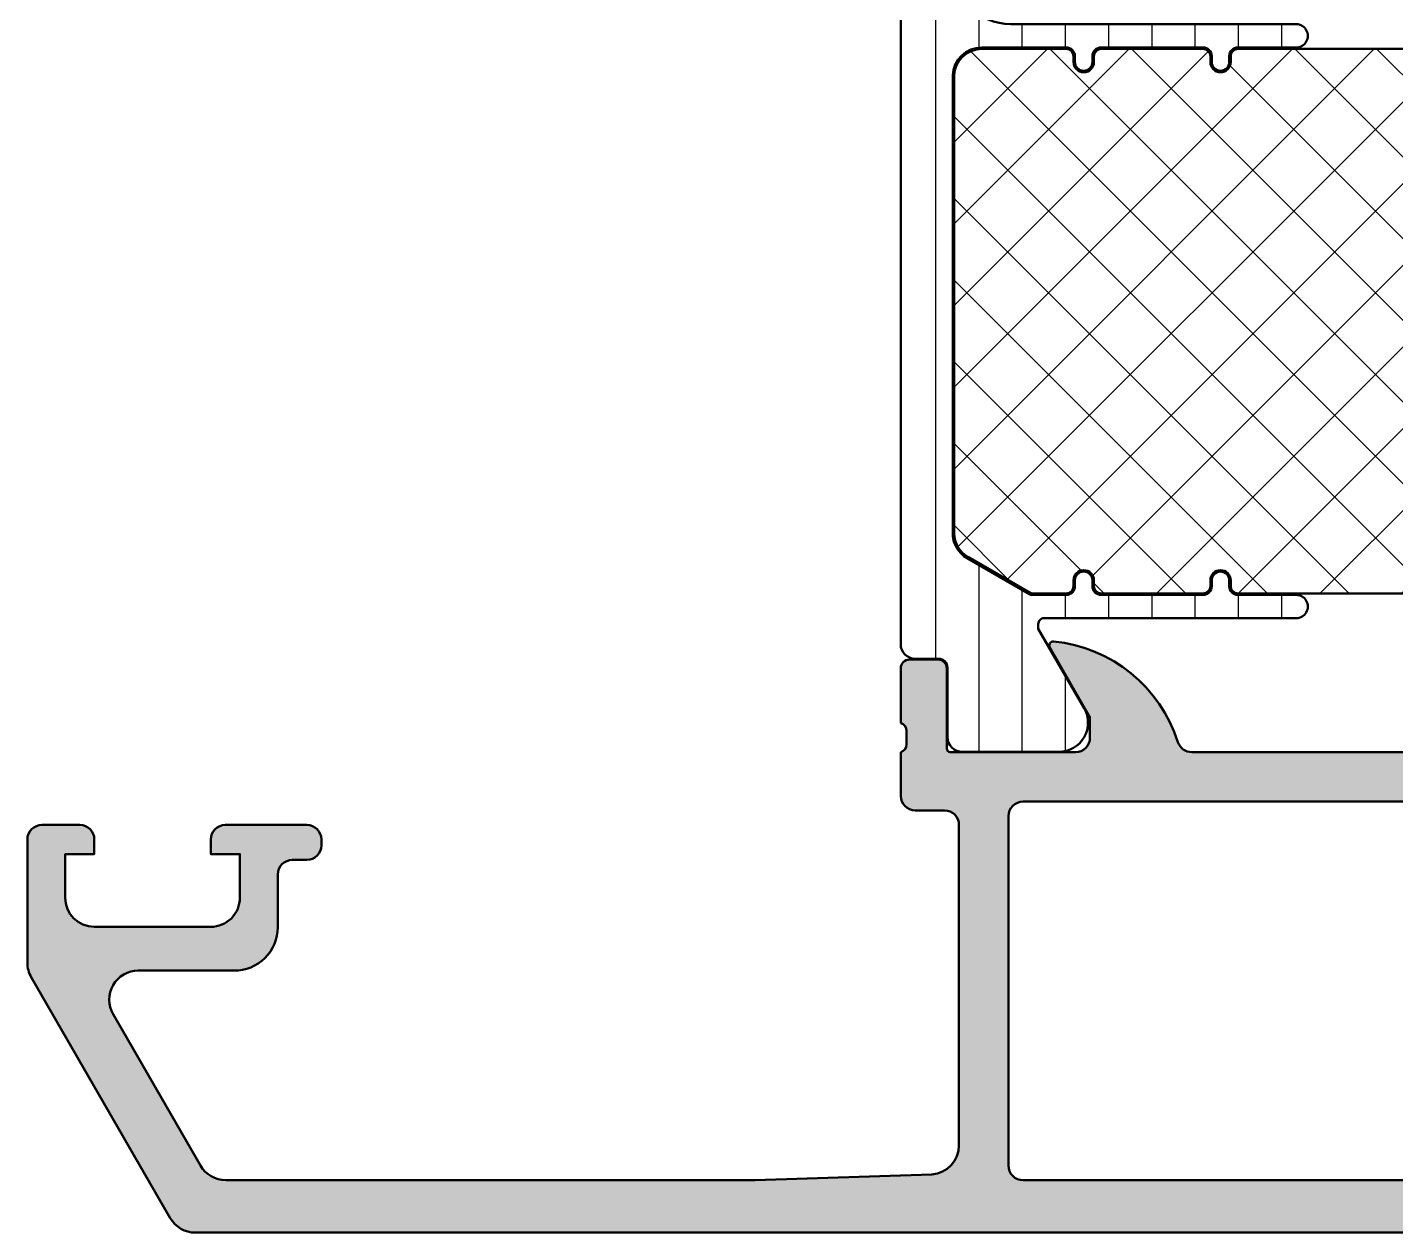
# Model space of a CAD drawing. Extents: x 0 to 94, y 0 to 74.
# Drawn here: x 0 to 47, y 0 to 41.39 of the extents above; entities that cross this region are included whole.
import ezdxf

# ---------------------------------------------------------------- set-up
doc = ezdxf.new("R2010")
doc.units = 0
for name, color, linetype, lineweight in [('0S-Alu contour', 7, 'Continuous', 50), ('0S-Alu hatch', 252, 'Continuous', 25), ('0S-Plastic contour', 254, 'Continuous', 50), ('0S-Plastic hatch', 253, 'Continuous', 25), ('0S-PT contour', 91, 'Continuous', 50), ('0S-PT hatch', 103, 'Continuous', 25)]:
    doc.layers.add(name, color=color, linetype=linetype, lineweight=lineweight)

# ---------------------------------------------------------------- blocks, each defined once
blk = doc.blocks.new('398350__8EC60E5E_8FFA_4651_8051_01BB90CB2C2F_')
at = {"layer": '0S-Alu hatch'}
h = blk.add_hatch(color=256, dxfattribs=at)
edge = h.paths.add_edge_path()
edge.add_arc((30.50153555934961, 15.00011316553332), 0.5000158147080138, 180.0018121461791, 269.9981878539085)
edge.add_line((30.50151974489151, 14.5000973510754), (31.50151974489182, 14.50011260986434))
edge.add_ellipse((31.50150392951651, 14.00009679473912), major_axis=(-0.5000158153753383, 0), ratio=1, start_angle=180.0000637535141, end_angle=269.9981877488088, ccw=False)
edge.add_line((32.00151974489154, 14.00009735111109), (32.00151974486326, 2.997549133302868))
edge.add_ellipse((31.00150919520864, 2.997565052724848), major_axis=(-1.00001054978133, 0), ratio=1, start_angle=94.0868398723029, end_angle=179.9990878939899, ccw=False)
edge.add_line((31.07277828978482, 2.000097351076192), (25.00151974489555, 1.800093757955664))
edge.add_line((25.00151974489555, 1.800093757955664), (6.812759073612397, 1.800003315008893))
edge.add_ellipse((6.812759453447633, 2.800003315009206), major_axis=(-1.000000000000384, 0), ratio=1, start_angle=30.00000000000051, end_angle=89.9999782370441, ccw=False)
edge.add_line((5.946734049662865, 2.300003315009007), (2.944494040800406, 7.500035546874528))
edge.add_ellipse((3.810519444584759, 8.000035546874502), major_axis=(-0.9999999999999126, 0), ratio=1, start_angle=-89.99999999999898, end_angle=30.000000000001194, ccw=False)
edge.add_line((3.810519444584741, 9.000035546874415), (7.099997656249172, 9.000035546874528))
edge.add_arc((7.113485404161463, 10.48658897996166), 1.486614620124158, 269.4801600747318, 359.8977336858262)
edge.add_line((8.60009765625, 10.48393554687522), (8.59999765624957, 12.3000976562497))
edge.add_ellipse((9.099948828124681, 12.30009765624943), major_axis=(-0.4999511718751126, 0), ratio=1, start_angle=269.9999999999758, end_angle=360, ccw=False)
edge.add_line((9.099948828124894, 12.80004882812454), (9.600037093931858, 12.80004882812466))
edge.add_arc((9.600037093931405, 13.30004882812443), 0.4999999999997727, 270.0000000000521, 360)
edge.add_line((10.10003709393118, 13.30004882812443), (10.10003709393137, 13.50004882812482))
edge.add_arc((9.600037093931604, 13.5000488281247), 0.4999999999997727, 0, 90)
edge.add_line((9.600037093931604, 14.00004882812448), (6.800048828125056, 14.0000488281247))
edge.add_arc((6.800048828124857, 13.5000488281245), 0.500000000000199, 89.9999999999772, 180)
edge.add_line((6.300048828124658, 13.5000488281245), (6.300048828124658, 13.0000488281247))
edge.add_line((6.300048828124658, 13.0000488281247), (7.300048828124545, 13.00004882812459))
edge.add_line((7.300048828124545, 13.00004882812459), (7.300048828124886, 11.50004882812459))
edge.add_ellipse((6.300048828124658, 11.50004882812481), major_axis=(-1.000000000000227, 0), ratio=1, start_angle=89.99999999999511, end_angle=180, ccw=False)
edge.add_line((6.300048828124573, 10.50004882812459), (2.300048828124573, 10.50004882812459))
edge.add_ellipse((2.3000488281248, 11.50004882812442), major_axis=(-0.9999999999998276, 0), ratio=1, start_angle=0, end_angle=89.9999999999871, ccw=False)
edge.add_line((1.300048828124971, 11.50004882812442), (1.300048828124772, 13.00004882812436))
edge.add_line((1.300048828124772, 13.00004882812436), (2.300048828124658, 13.0000488281247))
edge.add_line((2.300048828124658, 13.0000488281247), (2.300048828125028, 13.5000488281247))
edge.add_arc((1.800048828125, 13.50004882812456), 0.5000000000000285, 0, 89.99999999998371)
edge.add_line((1.800048828125142, 14.00004882812459), (0.5000488281245908, 14.00004882812448))
edge.add_arc((0.5000488281243777, 13.50000000000007), 0.5000488281244061, 89.99999999997559, 180)
edge.add_line((-2.84e-14, 13.50000000000007), (0, 9.267998020555751))
edge.add_arc((1.00000000000064, 9.267998020555615), 1.00000000000064, 180, 209.9999999999923)
edge.add_line((0.1339745962155799, 8.76799802055541), (4.907505479042526, 0.5000000000003411))
edge.add_arc((5.77353088282731, 1.000000000000256), 1.000000000000256, 209.9999999999859, 269.9999999999857)
edge.add_line((5.77353088282706, 0), (88.22947808937778, 1.137e-13))
edge.add_arc((88.22947808937774, 1.000000000000063), 0.9999999999999587, 270.0000000000025, 330.0000000000019)
edge.add_line((89.09550349316216, 0.5000000000001136), (93.86903437598922, 8.767998020555751))
edge.add_arc((93.00300897220514, 9.267998020555806), 0.9999999999997157, 329.9999999999869, 360)
edge.add_line((94.00300897220487, 9.267998020555806), (94.00300897220487, 13.5))
edge.add_arc((93.50296014408038, 13.5000000000001), 0.5000488281244913, 0, 90.00000000002115)
edge.add_line((93.50296014408019, 14.00004882812459), (92.20296014407981, 14.00004882812459))
edge.add_arc((92.20296014407992, 13.50004882812453), 0.500000000000057, 90.00000000001303, 180)
edge.add_line((91.70296014407985, 13.50004882812453), (91.70296014408021, 13.0000488281247))
edge.add_line((91.70296014408021, 13.0000488281247), (92.7029601440801, 13.00004882812459))
edge.add_line((92.7029601440801, 13.00004882812459), (92.70296014407987, 11.50004882812448))
edge.add_ellipse((91.70296014408018, 11.50004882812428), major_axis=(-0.9999999999996873, 0), ratio=1, start_angle=90.00000000000898, end_angle=180, ccw=False)
edge.add_line((91.70296014408034, 10.50004882812459), (87.7029601440803, 10.50004882812459))
edge.add_ellipse((87.70296014408014, 11.50004882812475), major_axis=(-1.000000000000159, 0), ratio=1, start_angle=0, end_angle=90.00000000000898, ccw=False)
edge.add_line((86.70296014407998, 11.50004882812476), (86.70296014408032, 13.00004882812459))
edge.add_line((86.70296014408032, 13.00004882812459), (87.70296014408021, 13.0000488281247))
edge.add_line((87.70296014408021, 13.0000488281247), (87.70296014408021, 13.50004882812448))
edge.add_arc((87.20296014407995, 13.50004882812445), 0.5000000000002558, 0, 90.00000000002932)
edge.add_line((87.2029601440797, 14.0000488281247), (84.40297187827335, 14.00004882812448))
edge.add_arc((84.40297187827329, 13.50004882812465), 0.4999999999998295, 89.99999999999349, 180)
edge.add_line((83.90297187827346, 13.50004882812465), (83.90297187827369, 13.300048828125))
edge.add_arc((84.40297187827358, 13.30004882812454), 0.4999999999998864, 180, 269.9999999999479)
edge.add_line((84.40297187827312, 12.80004882812466), (84.90306014407999, 12.80004882812466))
edge.add_ellipse((84.90306014408014, 12.3000976562495), major_axis=(-0.4999511718751534, 0), ratio=1, start_angle=180, end_angle=270.00000000001796, ccw=False)
edge.add_line((85.4030113159553, 12.3000976562495), (85.40291131595485, 10.48393554687504))
edge.add_arc((86.8895235680433, 10.48658897996167), 1.486614620124058, 180.1022663141809, 270.5198399252733)
edge.add_line((86.90301131595572, 9.000035546874642), (90.1924895276201, 9.000035546874415))
edge.add_ellipse((90.19248952762015, 8.00003554687455), major_axis=(-0.9999999999998649, 0), ratio=1, start_angle=150.0000000000021, end_angle=270.00000000000244, ccw=False)
edge.add_line((91.05851493140447, 7.500035546874642), (88.05627492254187, 2.300003315008439))
edge.add_ellipse((87.19024951875457, 2.800003315010496), major_axis=(-1.000000000003498, 0), ratio=1, start_angle=90.00002176293759, end_angle=149.9999999999797, ccw=False)
edge.add_line((87.19024989858949, 1.800003315007074), (69.00169677526446, 1.800093758034222))
edge.add_line((69.00169677526446, 1.800093758034222), (62.93023068236357, 2.000097351076647))
edge.add_ellipse((63.00149977693953, 2.997565052725223), major_axis=(-1.000010549781236, 0), ratio=1, start_angle=0.0009121060101051626, end_angle=85.91316012770938, ccw=False)
edge.add_line((62.00148922728501, 2.997549133304266), (62.00148922731357, 14.00009735107551))
edge.add_ellipse((62.50147379065676, 14.0001127877322), major_axis=(-0.4999845635814881, 0), ratio=1, start_angle=-90.00176896516678, end_angle=0.0017689652212879992, ccw=False)
edge.add_line((62.50148922731343, 14.5000973510754), (63.50148922731364, 14.50011260986457))
edge.add_arc((63.50150466483139, 15.00009717210834), 0.4999845624820872, 269.9982309361538, 360.0000205083468)
edge.add_line((64.00148922731344, 15.0000973510719), (64.00148922731344, 16.50011260986451))
edge.add_ellipse((64.08032567385592, 16.76763320185726), major_axis=(-0.2788950563269146, 0), ratio=1, start_angle=-1.164589374008301, end_angle=73.5801235805967, ccw=False)
edge.add_line((63.80148822731339, 16.77330160985519), (63.80148822731337, 17.22689560985516))
edge.add_ellipse((64.08035632295655, 17.23255626933222), major_axis=(-0.2789255417371577, 0), ratio=1, start_angle=-73.5754054446441, end_angle=1.1628700728869035, ccw=False)
edge.add_line((64.00148922731337, 17.50009960985517), (64.00148922731337, 19.38011060986368))
edge.add_arc((63.70148922731337, 19.38011060986369), 0.3000000000000007, 0, 90)
edge.add_line((63.70148922731337, 19.68011060986369), (62.72151490827058, 19.68011060986369))
edge.add_arc((62.72151490827058, 19.38011060986369), 0.2999999999999971, 90, 180)
edge.add_line((62.42151490827058, 19.38011060986369), (62.42151490827058, 16.6201126098637))
edge.add_ellipse((62.30151490827057, 16.6201126098637), major_axis=(-0.1200000000000116, 0), ratio=1, start_angle=90.00000000001017, end_angle=180, ccw=False)
edge.add_line((62.30151490827059, 16.50011260986369), (58.00148922731335, 16.50011260986368))
edge.add_ellipse((58.00148922731334, 17.00011260986368), major_axis=(-0.4999999999999965, 0), ratio=1, start_angle=0, end_angle=90.00000000000239, ccw=False)
edge.add_line((57.50148922731334, 17.00011260986368), (57.50148922731338, 17.70011260986367))
edge.add_line((57.50148922731338, 17.70011260986367), (58.88298468493572, 20.09293293289127))
edge.add_arc((58.76336944266509, 20.16199282521542), 0.1381197846482735, 329.9999999999891, 455.6225775507785)
edge.add_arc((59.23971246848729, 15.32350374801646), 4.999999999999445, 95.62257755079484, 162.2515836439309)
edge.add_ellipse((54.00148922731343, 17.0001126098643), major_axis=(-0.5000000000006207, 0), ratio=1, start_angle=89.99999999998857, end_angle=162.2515836439184, ccw=False)
edge.add_line((54.00148922731332, 16.50011260986368), (40.00151974489146, 16.50011260986368))
edge.add_ellipse((40.0015197448915, 17.00011260986312), major_axis=(-0.4999999999994387, 0), ratio=1, start_angle=17.74841635606589, end_angle=89.99999999999591, ccw=False)
edge.add_arc((34.76329650371766, 15.3235037480152), 5.000000000000635, 17.74841635607162, 84.37742244920781)
edge.add_arc((35.23963952953974, 20.16199282521538), 0.1381197846482711, 84.37742244921839, 210.0000000000163)
edge.add_line((35.12002428726912, 20.09293293289121), (36.5015197448915, 17.70011260986364))
edge.add_line((36.5015197448915, 17.70011260986364), (36.50151974489147, 17.00011260986368))
edge.add_ellipse((36.00151974489145, 17.0001126098637), major_axis=(-0.5000000000000214, 0), ratio=1, start_angle=90.00000000000239, end_angle=180, ccw=False)
edge.add_line((36.00151974489147, 16.50011260986368), (31.70149406393429, 16.5001126098638))
edge.add_ellipse((31.70149406393428, 16.6201126098638), major_axis=(-0.1199999999999974, 0), ratio=1, start_angle=0, end_angle=90.00000000000341, ccw=False)
edge.add_line((31.58149406393429, 16.6201126098638), (31.58149406393429, 19.38011060986378))
edge.add_arc((31.28149406393427, 19.38011060986379), 0.3000000000000114, 0, 89.99999999999864)
edge.add_line((31.28149406393428, 19.6801106098638), (30.30151974489149, 19.6801106098638))
edge.add_arc((30.30151974489149, 19.3801106098638), 0.3000000000000007, 90.00000000000067, 180)
edge.add_line((30.0015197448915, 19.3801106098638), (30.0015197448915, 17.50009960985527))
edge.add_ellipse((29.92265264924833, 17.23255626933233), major_axis=(-0.2789255417371501, 0), ratio=1, start_angle=178.8371299271148, end_angle=253.5754054446459, ccw=False)
edge.add_line((30.2015207448915, 17.22689560985528), (30.20152074489149, 16.77330160985529))
edge.add_ellipse((29.92268329834845, 16.76763320185691), major_axis=(-0.2788950563274273, 0), ratio=1, start_angle=106.41987641949191, end_angle=181.1645893740988, ccw=False)
edge.add_line((30.0015197448915, 16.5001126098638), (30.00151974489168, 15.00009735107446))
edge = h.paths.add_edge_path()
edge.add_line((33.70150753787439, 2.300112848283106), (33.70150753787439, 14.30010955810667))
edge.add_ellipse((34.20153421790471, 14.30008287807635), major_axis=(-0.5000266807421027, 0), ratio=1, start_angle=270.0030571431366, end_angle=359.99694285675906, ccw=False)
edge.add_line((34.20150753787439, 14.80010955810667), (59.8015014343305, 14.80010955810667))
edge.add_ellipse((59.80149651951133, 14.30013516023428), major_axis=(-0.4999743978965496, 0), ratio=1, start_angle=179.9970660620503, end_angle=269.9994367743692, ccw=False)
edge.add_line((60.30147091675238, 14.30010955810665), (60.30147091675238, 2.300112848283106))
edge.add_ellipse((59.80149651951132, 2.300087246155513), major_axis=(-0.4999743978965637, 0), ratio=1, start_angle=90.00056322563239, end_angle=180.0029339379498, ccw=False)
edge.add_line((59.8015014343305, 1.800112848283106), (34.20150753787439, 1.800112848283106))
edge.add_ellipse((34.20153421790471, 2.300139528313422), major_axis=(-0.5000266807421027, 0), ratio=1, start_angle=0.0030571432409942645, end_angle=89.99694285686343, ccw=False)
at = {"layer": '0S-Alu contour', "color": 7}
for points in [[(35.12002428726912, 20.09293293289121), (36.5015197448915, 17.70011260986364), (36.50151974489147, 17.00011260986368)], [(30.0015197448915, 19.3801106098638), (30.0015197448915, 17.50009960985527)], [(31.28149406393428, 19.6801106098638), (30.30151974489149, 19.6801106098638)], [(31.58149406393429, 16.6201126098638), (31.58149406393429, 19.38011060986378)], [(30.2015207448915, 17.22689560985528), (30.20152074489149, 16.77330160985529)], [(30.0015197448915, 16.5001126098638), (30.00151974489168, 15.00009735107446)], [(36.00151974489147, 16.50011260986368), (31.70149406393429, 16.5001126098638)], [(54.00148922731332, 16.50011260986368), (40.00151974489146, 16.50011260986368)], [(34.20150753787439, 14.80010955810667), (59.8015014343305, 14.80010955810667)], [(30.50151974489151, 14.5000973510754), (31.50151974489182, 14.50011260986434)], [(33.70150753787439, 2.300112848283106), (33.70150753787439, 14.30010955810667)], [(1.800048828125142, 14.00004882812459), (0.5000488281245908, 14.00004882812448)], [(9.600037093931604, 14.00004882812448), (6.800048828125056, 14.0000488281247)], [(32.00151974489154, 14.00009735111109), (32.00151974486326, 2.997549133302868)], [(-2.84e-14, 13.50000000000007), (0, 9.267998020555751)], [(1.300048828124971, 11.50004882812442), (1.300048828124772, 13.00004882812436), (2.300048828124658, 13.0000488281247), (2.300048828125028, 13.5000488281247)], [(6.300048828124658, 13.5000488281245), (6.300048828124658, 13.0000488281247), (7.300048828124545, 13.00004882812459), (7.300048828124886, 11.50004882812459)], [(10.10003709393118, 13.30004882812443), (10.10003709393137, 13.50004882812482)], [(9.099948828124894, 12.80004882812454), (9.600037093931858, 12.80004882812466)], [(8.60009765625, 10.48393554687522), (8.59999765624957, 12.3000976562497)], [(6.300048828124573, 10.50004882812459), (2.300048828124573, 10.50004882812459)], [(3.810519444584741, 9.000035546874415), (7.099997656249172, 9.000035546874528)], [(0.1339745962155799, 8.76799802055541), (4.907505479042526, 0.5000000000003411)], [(5.946734049662865, 2.300003315009007), (2.944494040800406, 7.500035546874528)], [(31.07277828978482, 2.000097351076192), (25.00151974489555, 1.800093757955664), (6.812759073612397, 1.800003315008893)], [(59.8015014343305, 1.800112848283106), (34.20150753787439, 1.800112848283106)], [(5.77353088282706, 0), (88.22947808937778, 1.137e-13)]]:
    blk.add_lwpolyline(points, dxfattribs=at)
for centre, radius, start, end in [((35.23963952953974, 20.16199282521538), 0.1381197846482711, 84.37742244921839, 210.0000000000163), ((34.76329650371766, 15.3235037480152), 5.000000000000635, 17.74841635607162, 84.37742244920781), ((30.30151974489149, 19.3801106098638), 0.3000000000000007, 90.00000000000067, 180), ((31.28149406393427, 19.38011060986379), 0.3000000000000114, 0, 89.99999999999864), ((30.50153555934961, 15.00011316553332), 0.5000158147080138, 180.0018121461791, 269.9981878539085), ((0.5000488281243777, 13.50000000000007), 0.5000488281244061, 89.99999999997559, 180), ((1.800048828125, 13.50004882812456), 0.5000000000000285, 0, 89.99999999998371), ((6.800048828124857, 13.5000488281245), 0.500000000000199, 89.9999999999772, 180), ((9.600037093931604, 13.5000488281247), 0.4999999999997727, 0, 90), ((9.600037093931405, 13.30004882812443), 0.4999999999997727, 270.0000000000521, 0), ((7.113485404161463, 10.48658897996166), 1.486614620124158, 269.4801600747318, 359.8977336858262), ((1.00000000000064, 9.267998020555615), 1.00000000000064, 180, 209.9999999999923), ((5.77353088282731, 1.000000000000256), 1.000000000000256, 209.9999999999859, 269.9999999999857)]:
    blk.add_arc(centre, radius, start, end, dxfattribs=at)
at = {"layer": '0S-Alu contour', "color": 7, "extrusion": (0, 0, -1)}
for centre, radius, start, end in [((-29.92265264924833, 17.23255626933233), 0.2789255417371501, 106.4245945553541, 181.1628700728853), ((-36.00151974489145, 17.0001126098637), 0.5000000000000214, 180, 269.9999999999976), ((-29.92268329834845, 16.76763320185691), 0.2788950563274273, 178.8354106259012, 253.5801235805081), ((-31.70149406393428, 16.6201126098638), 0.1199999999999974, 269.9999999999966, 0), ((-40.0015197448915, 17.00011260986312), 0.4999999999994387, 270.0000000000041, 342.2515836439341), ((-34.20153421790471, 14.30008287807635), 0.5000266807421027, 0.0030571432409504, 89.99694285686341), ((-31.50150392951651, 14.00009679473912), 0.5000158153753383, 90.0018122511912, 179.9999362464859), ((-9.099948828124681, 12.30009765624943), 0.4999511718751127, 0, 90.00000000002422), ((-2.3000488281248, 11.50004882812442), 0.9999999999998276, 270.000000000013, 0), ((-6.300048828124658, 11.50004882812481), 1.000000000000227, 180, 270.0000000000049), ((-3.810519444584759, 8.000035546874502), 0.9999999999999126, 329.9999999999989, 89.99999999999896), ((-31.00150919520864, 2.997565052724848), 1.00001054978133, 180.0009121060101, 265.9131601276971), ((-6.812759453447633, 2.800003315009206), 1.000000000000384, 270.0000217629559, 329.9999999999996), ((-34.20153421790471, 2.300139528313422), 0.5000266807421027, 270.0030571431366, 359.996942856759)]:
    blk.add_arc(centre, radius, start, end, dxfattribs=at)
blk = doc.blocks.new('371270__B82D1DDC_3B10_4EBF_819F_5D01746B0190_')
at = {"layer": '0S-PT hatch'}
h = blk.add_hatch(dxfattribs=at)
h.set_pattern_fill('ANSI37', color=256, scale=0.625, angle=90, style=0)
h.set_pattern_definition([(135, (0, 0), (-1.403165018917055, -1.403165018917055), []), (225, (0, 0), (1.403165018917055, -1.403165018917055), [])])
edge = h.paths.add_edge_path()
edge.add_line((58.33639243890765, 40.20030876842819), (58.33639243890765, 22.400308768428))
edge.add_ellipse((57.88639243890765, 22.400308768428), major_axis=(-0.4500000000000029, 0), ratio=1, start_angle=90, end_angle=180, ccw=False)
edge.add_line((57.88639243890765, 21.95030876842801), (43.58639243890752, 21.95030876842801))
edge.add_line((43.58639243890752, 21.95030876842801), (41.58639243890746, 21.95030876842801))
edge.add_ellipse((41.58639243890749, 22.20030876842798), major_axis=(-0.2499999999999787, 0), ratio=1, start_angle=0, end_angle=89.99999999999511, ccw=False)
edge.add_line((41.3363924389075, 22.20030876842799), (41.33639243890745, 22.40030876842816))
edge.add_arc((40.98639243890739, 22.40030876842809), 0.3500000000000654, 0, 180)
edge.add_line((40.63639243890732, 22.40030876842809), (40.63639243890743, 22.20030876842809))
edge.add_ellipse((40.38639243890744, 22.20030876842795), major_axis=(-0.2499999999999929, 0), ratio=1, start_angle=90.00000000000807, end_angle=180, ccw=False)
edge.add_line((40.38639243890748, 21.95030876842795), (36.88639243890744, 21.95030876842798))
edge.add_ellipse((36.88639243890744, 22.2003087684279), major_axis=(-0.2499999999999218, 0), ratio=1, start_angle=0, end_angle=89.9999999999983, ccw=False)
edge.add_line((36.63639243890752, 22.20030876842789), (36.63639243890752, 22.40030876842804))
edge.add_arc((36.28639243890749, 22.40030876842801), 0.3500000000000369, 0, 180)
edge.add_line((35.93639243890745, 22.40030876842801), (35.93639243890739, 22.2003087684278))
edge.add_ellipse((35.68639243890746, 22.20030876842788), major_axis=(-0.2499999999999289, 0), ratio=1, start_angle=90.00000000001961, end_angle=180, ccw=False)
edge.add_line((35.68639243890755, 21.95030876842795), (34.52229082370786, 21.95030876842794))
edge.add_ellipse((34.52228899341601, 22.10030193831808), major_axis=(-0.1499931699013048, 0), ratio=1, start_angle=60.00069915178648, end_angle=90.00069915182388, ccw=False)
edge.add_line((34.44729399355009, 21.97040312765319), (32.30741918299911, 23.20606929094584))
edge.add_ellipse((32.78113414422529, 24.02354225125052), major_axis=(-0.944811042123675, 0), ratio=1, start_angle=0.6941442363349779, end_angle=59.90826529751621, ccw=False)
edge.add_line((31.83639243890757, 24.01209604872806), (31.83639243890757, 39.73227779721397))
edge.add_ellipse((32.785854381904, 39.7003087684282), major_axis=(-0.9500000000000277, 0), ratio=1, start_angle=270.000000000006, end_angle=358.0715407249563, ccw=False)
edge.add_line((32.7858543819039, 40.65030876842821), (35.68639243890738, 40.65030876842807))
edge.add_ellipse((35.68639243890737, 40.40030876842805), major_axis=(-0.2500000000000213, 0), ratio=1, start_angle=180, end_angle=269.9999999999984, ccw=False)
edge.add_line((35.93639243890739, 40.40030876842806), (35.93639243890733, 40.20030876842825))
edge.add_arc((36.28639243890737, 40.20030876842817), 0.3500000000000369, 180, 360)
edge.add_line((36.63639243890741, 40.20030876842817), (36.63639243890752, 40.40030876842844))
edge.add_ellipse((36.88639243890739, 40.4003087684283), major_axis=(-0.249999999999865, 0), ratio=1, start_angle=270.0000000000049, end_angle=360, ccw=False)
edge.add_line((36.88639243890737, 40.65030876842816), (40.38639260127554, 40.65030876842813))
edge.add_ellipse((40.38639258774483, 40.40030891726554), major_axis=(-0.2499998511625851, 0), ratio=1, start_angle=180.0000341082305, end_angle=269.9999968989881, ccw=False)
edge.add_line((40.63639243890738, 40.40030906609068), (40.63639243890743, 40.20030876842808))
edge.add_arc((40.98639243890744, 40.20030876842812), 0.3500000000000085, 180, 360)
edge.add_line((41.33639243890745, 40.20030876842812), (41.33639243890733, 40.4003087684281))
edge.add_ellipse((41.58639243890731, 40.40030876842824), major_axis=(-0.2499999999999716, 0), ratio=1, start_angle=270.00000000000324, end_angle=360, ccw=False)
edge.add_line((41.58639243890729, 40.65030876842821), (43.58639243890729, 40.65030876842818))
edge.add_line((43.58639243890729, 40.65030876842818), (57.88639243890765, 40.65030876842818))
edge.add_ellipse((57.88639243890765, 40.20030876842819), major_axis=(-0.4500000000000029, 0), ratio=1, start_angle=180, end_angle=270, ccw=False)
at = {"layer": '0S-PT contour', "color": 7}
for points in [[(32.7858543819039, 40.65030876842821), (35.68639243890738, 40.65030876842807)], [(36.88639243890737, 40.65030876842816), (40.38639260127554, 40.65030876842813)], [(41.58639243890729, 40.65030876842821), (43.58639243890729, 40.65030876842818), (57.88639243890765, 40.65030876842818)], [(35.93639243890739, 40.40030876842806), (35.93639243890733, 40.20030876842825)], [(36.63639243890741, 40.20030876842817), (36.63639243890752, 40.40030876842844)], [(40.63639243890738, 40.40030906609068), (40.63639243890743, 40.20030876842808)], [(41.33639243890745, 40.20030876842812), (41.33639243890733, 40.4003087684281)], [(58.33639243890765, 40.20030876842819), (58.33639243890765, 22.400308768428)], [(31.83639243890757, 24.01209604872806), (31.83639243890757, 39.73227779721397)], [(34.44729399355009, 21.97040312765319), (32.30741918299911, 23.20606929094584)], [(35.93639243890745, 22.40030876842801), (35.93639243890739, 22.2003087684278)], [(36.63639243890752, 22.20030876842789), (36.63639243890752, 22.40030876842804)], [(40.63639243890732, 22.40030876842809), (40.63639243890743, 22.20030876842809)], [(41.3363924389075, 22.20030876842799), (41.33639243890745, 22.40030876842816)], [(35.68639243890755, 21.95030876842795), (34.52229082370786, 21.95030876842794)], [(40.38639243890748, 21.95030876842795), (36.88639243890744, 21.95030876842798)], [(57.88639243890765, 21.95030876842801), (43.58639243890752, 21.95030876842801), (41.58639243890746, 21.95030876842801)]]:
    blk.add_lwpolyline(points, dxfattribs=at)
at = {"layer": '0S-PT contour', "color": 7, "extrusion": (0, 0, -1)}
for centre, radius, start, end in [((-32.785854381904, 39.7003087684282), 0.9500000000000278, 1.928459275043687, 89.999999999994), ((-35.68639243890737, 40.40030876842805), 0.2500000000000213, 90.0000000000016, 180), ((-36.88639243890739, 40.4003087684283), 0.249999999999865, 0, 89.99999999999511), ((-40.38639258774483, 40.40030891726554), 0.2499998511625851, 90.00000310101191, 179.9999658917695), ((-41.58639243890731, 40.40030876842824), 0.2499999999999716, 0, 89.99999999999675), ((-57.88639243890765, 40.20030876842819), 0.4500000000000029, 90, 180), ((-32.78113414422529, 24.02354225125052), 0.944811042123675, 300.0917347024838, 359.305855763665), ((-35.68639243890746, 22.20030876842788), 0.2499999999999289, 180, 269.9999999999804), ((-36.88639243890744, 22.2003087684279), 0.2499999999999218, 270.0000000000017, 0), ((-40.38639243890744, 22.20030876842795), 0.2499999999999929, 180, 269.9999999999919), ((-41.58639243890749, 22.20030876842798), 0.2499999999999787, 270.0000000000049, 0), ((-57.88639243890765, 22.400308768428), 0.4500000000000029, 180, 270), ((-34.52228899341601, 22.10030193831808), 0.1499931699013048, 269.9993008481761, 299.9993008482135)]:
    blk.add_arc(centre, radius, start, end, dxfattribs=at)
at = {"layer": '0S-PT contour', "color": 7}
for centre, radius, start, end in [((36.28639243890737, 40.20030876842817), 0.3500000000000369, 180, 0), ((40.98639243890744, 40.20030876842812), 0.3500000000000085, 180, 0), ((36.28639243890749, 22.40030876842801), 0.3500000000000369, 0, 180), ((40.98639243890739, 22.40030876842809), 0.3500000000000654, 0, 180)]:
    blk.add_arc(centre, radius, start, end, dxfattribs=at)
blk = doc.blocks.new('284151__A5E04A03_E1C2_4A80_AB58_C420A675E90B___A434F6E1_00B6_48F7_BEBC_70347C58FD4A_')
at = {"layer": '0S-Plastic hatch'}
h = blk.add_hatch(dxfattribs=at)
h.set_pattern_fill('ANSI31', color=256, scale=0.4680000000000001, angle=45, style=0)
h.set_pattern_definition([(90, (0, 0), (-1.4859, 0), [])])
edge = h.paths.add_edge_path()
edge.add_line((29.99999999999995, 47.79001574904333), (30.00000000000006, 20.2100097290799))
edge.add_arc((30.50000000000006, 20.2100097290799), 0.4999999999999965, 180, 270)
edge.add_line((30.50000000000006, 19.7100097290799), (31.3070735983153, 19.7100097290799))
edge.add_ellipse((31.30707359831529, 19.41000972907988), major_axis=(-0.300000000000022, 0), ratio=1, start_angle=180, end_angle=269.99999999999795, ccw=False)
edge.add_line((31.60707359831531, 19.41000972907989), (31.60674164791828, 17.01001134614359))
edge.add_arc((32.1117376253569, 17.01500865372588), 0.505020702855099, 180.5669654820281, 270.5675704443997)
edge.add_line((32.11674026498199, 16.51001272907991), (35.43378040463468, 16.51001272907991))
edge.add_arc((35.43378040463468, 17.51001272907991), 0.9999999999999974, 270, 389.999996599345)
edge.add_line((36.29980583809543, 18.01001267767902), (34.72646926026232, 20.7351119414192))
edge.add_line((34.72646926026232, 20.7351119414192), (34.72646926026232, 20.89999999999989))
edge.add_ellipse((34.92646926026222, 20.89999999999987), major_axis=(-0.1999999999998962, 0), ratio=1, start_angle=269.9999999999898, end_angle=360, ccw=False)
edge.add_line((34.92646926026225, 21.09999999999977), (43.58639243890752, 21.10030876842805))
edge.add_arc((43.58639243890756, 21.50030876842803), 0.3999999999999772, 269.9999999999939, 450.0000000000061)
edge.add_line((43.58639243890752, 21.90030876842801), (41.58639243890746, 21.90030876842801))
edge.add_ellipse((41.58639243890746, 22.20030876842796), major_axis=(-0.2999999999999545, 0), ratio=1, start_angle=0, end_angle=90, ccw=False)
edge.add_line((41.28639243890751, 22.20030876842796), (41.28639243890745, 22.40030876842806))
edge.add_arc((40.98639243890739, 22.40030876842806), 0.3000000000000682, 0, 180)
edge.add_line((40.68639243890731, 22.40030876842806), (40.68639243890743, 22.2003087684283))
edge.add_ellipse((40.38639243890743, 22.20030876842795), major_axis=(-0.2999999999999971, 0), ratio=1, start_angle=90.00000000000807, end_angle=180, ccw=False)
edge.add_line((40.38639243890748, 21.90030876842795), (36.88639243890737, 21.90030876842797))
edge.add_ellipse((36.88639243890744, 22.20030876842789), major_axis=(-0.299999999999919, 0), ratio=1, start_angle=0, end_angle=89.99999999998522, ccw=False)
edge.add_line((36.58639243890752, 22.20030876842789), (36.58639243890752, 22.40030876842809))
edge.add_arc((36.28639243890749, 22.400308768428), 0.3000000000000398, 0, 180)
edge.add_line((35.98639243890744, 22.400308768428), (35.98639243890739, 22.20030876842796))
edge.add_ellipse((35.68639243890746, 22.20030876842788), major_axis=(-0.2999999999999261, 0), ratio=1, start_angle=90.0000000000162, end_angle=180, ccw=False)
edge.add_line((35.68639243890755, 21.90030876842795), (34.52229082370775, 21.90030876842795))
edge.add_ellipse((34.52229082370786, 22.10030876806037), major_axis=(-0.1999999996324249, 0), ratio=1, start_angle=59.9999999999697, end_angle=89.99999999996948, ccw=False)
edge.add_line((34.42229082389155, 21.92710368762186), (32.28494885901944, 23.16130726455817))
edge.add_ellipse((32.7811341442253, 24.02354225125053), major_axis=(-0.9948110421236805, 0), ratio=1, start_angle=-0.6764750291088149, end_angle=60.0811181189178, ccw=False)
edge.add_line((31.78639243890757, 24.03528743037982), (31.78639243890757, 39.73310853217524))
edge.add_ellipse((32.78585438190402, 39.70030876842816), major_axis=(-1.000000000000048, 0), ratio=1, start_angle=270.00000000000693, end_angle=358.12037484101205, ccw=False)
edge.add_line((32.7858543819039, 40.7003087684282), (35.68639243890731, 40.70030876842806))
edge.add_ellipse((35.68639243890737, 40.40030876842805), major_axis=(-0.3000000000000184, 0), ratio=1, start_angle=180, end_angle=270.00000000001086, ccw=False)
edge.add_line((35.98639243890739, 40.40030876842804), (35.98639243890733, 40.20030876842819))
edge.add_arc((36.28639243890737, 40.20030876842816), 0.3000000000000398, 180, 360)
edge.add_line((36.58639243890741, 40.20030876842816), (36.58639243890752, 40.40030876842823))
edge.add_ellipse((36.88639243890739, 40.4003087684283), major_axis=(-0.2999999999998692, 0), ratio=1, start_angle=270.00000000000273, end_angle=360, ccw=False)
edge.add_line((36.88639243890738, 40.70030876842817), (40.38639243890742, 40.70030876842813))
edge.add_ellipse((40.38639260127552, 40.40030893079626), major_axis=(-0.2999998376319026, 0), ratio=1, start_angle=180.000031019137, end_angle=270.0000310100388, ccw=False)
edge.add_line((40.68639243890737, 40.40030909321202), (40.68639243890743, 40.20030876842819))
edge.add_arc((40.98639243890744, 40.20030876842816), 0.3000000000000114, 180, 360)
edge.add_line((41.28639243890745, 40.20030876842816), (41.28639243890734, 40.40030876842799))
edge.add_ellipse((41.58639243890732, 40.40030876842823), major_axis=(-0.2999999999999829, 0), ratio=1, start_angle=270.00000000000676, end_angle=360, ccw=False)
edge.add_line((41.58639243890728, 40.70030876842821), (43.58639243890729, 40.70030876842818))
edge.add_arc((43.5863924389073, 41.10030876842813), 0.3999999999999559, 269.999999999998, 450.000000000002)
edge.add_line((43.58639243890729, 41.50030876842809), (33.78639243890757, 41.50030876842814))
edge.add_ellipse((33.78639243890759, 43.50030876842816), major_axis=(-2.000000000000021, 0), ratio=1, start_angle=0, end_angle=89.99999999999937, ccw=False)
edge.add_line((31.78639243890757, 43.50030876842817), (31.78639243890757, 44.15523233178339))
edge.add_ellipse((32.7863924389076, 44.15523233178337), major_axis=(-1.000000000000028, 0), ratio=1, start_angle=299.3063529835271, end_angle=360, ccw=False)
edge.add_line((32.29691329470788, 45.02724733589372), (33.59049221165675, 45.75335858195981))
edge.add_arc((32.88641767806528, 47.07785057934898), 1.499999999999995, 297.9942546357595, 330.0000034006578)
edge.add_line((34.18545582825644, 46.32785065645037), (36.29980583809544, 49.99001280044423))
edge.add_arc((35.43378040463469, 50.49001274904335), 1, 330.0000034006549, 450)
edge.add_line((35.43378040463469, 51.49001274904335), (32.11674026498199, 51.49001274904334))
edge.add_arc((32.1117376253569, 50.98501682439738), 0.5050207028550912, 89.43242955559943, 179.4330345179718)
edge.add_line((31.60674164791828, 50.99001413197967), (31.60707359831531, 48.59001574904336))
edge.add_ellipse((31.3070735983153, 48.59001574904336), major_axis=(-0.3000000000000114, 0), ratio=1, start_angle=90.00000000000199, end_angle=180, ccw=False)
edge.add_line((31.30707359831531, 48.29001574904335), (30.49999999999994, 48.29001574904333))
edge.add_arc((30.49999999999994, 47.79001574904333), 0.4999999999999965, 90, 180)
at = {"layer": '0S-Plastic contour', "color": 7}
for points in [[(35.43378040463469, 51.49001274904335), (32.11674026498199, 51.49001274904334)], [(31.60674164791828, 50.99001413197967), (31.60707359831531, 48.59001574904336)], [(34.18545582825644, 46.32785065645037), (36.29980583809544, 49.99001280044423)], [(31.30707359831531, 48.29001574904335), (30.49999999999994, 48.29001574904333)], [(29.99999999999995, 47.79001574904333), (30.00000000000006, 20.2100097290799)], [(32.29691329470788, 45.02724733589372), (33.59049221165675, 45.75335858195981)], [(31.78639243890757, 43.50030876842817), (31.78639243890757, 44.15523233178339)], [(43.58639243890729, 41.50030876842809), (33.78639243890757, 41.50030876842814)], [(32.7858543819039, 40.7003087684282), (35.68639243890731, 40.70030876842806)], [(36.88639243890738, 40.70030876842817), (40.38639243890742, 40.70030876842813)], [(41.58639243890728, 40.70030876842821), (43.58639243890729, 40.70030876842818)], [(35.98639243890739, 40.40030876842804), (35.98639243890733, 40.20030876842819)], [(36.58639243890741, 40.20030876842816), (36.58639243890752, 40.40030876842823)], [(40.68639243890737, 40.40030909321202), (40.68639243890743, 40.20030876842819)], [(41.28639243890745, 40.20030876842816), (41.28639243890734, 40.40030876842799)], [(31.78639243890757, 24.03528743037982), (31.78639243890757, 39.73310853217524)], [(34.42229082389155, 21.92710368762186), (32.28494885901944, 23.16130726455817)], [(35.98639243890744, 22.400308768428), (35.98639243890739, 22.20030876842796)], [(36.58639243890752, 22.20030876842789), (36.58639243890752, 22.40030876842809)], [(40.68639243890731, 22.40030876842806), (40.68639243890743, 22.2003087684283)], [(41.28639243890751, 22.20030876842796), (41.28639243890745, 22.40030876842806)], [(35.68639243890755, 21.90030876842795), (34.52229082370775, 21.90030876842795)], [(40.38639243890748, 21.90030876842795), (36.88639243890737, 21.90030876842797)], [(43.58639243890752, 21.90030876842801), (41.58639243890746, 21.90030876842801)], [(36.29980583809543, 18.01001267767902), (34.72646926026232, 20.7351119414192), (34.72646926026232, 20.89999999999989)], [(34.92646926026225, 21.09999999999977), (43.58639243890752, 21.10030876842805)], [(30.50000000000006, 19.7100097290799), (31.3070735983153, 19.7100097290799)], [(31.60707359831531, 19.41000972907989), (31.60674164791828, 17.01001134614359)], [(32.11674026498199, 16.51001272907991), (35.43378040463468, 16.51001272907991)]]:
    blk.add_lwpolyline(points, dxfattribs=at)
for centre, radius, start, end in [((32.1117376253569, 50.98501682439738), 0.5050207028550912, 89.43242955559943, 179.4330345179718), ((35.43378040463469, 50.49001274904335), 1, 330.0000034006549, 90), ((30.49999999999994, 47.79001574904333), 0.4999999999999965, 90, 180), ((32.88641767806528, 47.07785057934898), 1.499999999999995, 297.9942546357595, 330.0000034006578), ((43.5863924389073, 41.10030876842813), 0.3999999999999559, 269.999999999998, 90.00000000000205), ((36.28639243890737, 40.20030876842816), 0.3000000000000398, 180, 0), ((40.98639243890744, 40.20030876842816), 0.3000000000000114, 180, 0), ((36.28639243890749, 22.400308768428), 0.3000000000000398, 0, 180), ((40.98639243890739, 22.40030876842806), 0.3000000000000682, 0, 180), ((43.58639243890756, 21.50030876842803), 0.3999999999999772, 269.9999999999939, 90.00000000000612), ((30.50000000000006, 20.2100097290799), 0.4999999999999965, 180, 270), ((35.43378040463468, 17.51001272907991), 0.9999999999999974, 270, 29.99999659934494), ((32.1117376253569, 17.01500865372588), 0.505020702855099, 180.5669654820281, 270.5675704443997)]:
    blk.add_arc(centre, radius, start, end, dxfattribs=at)
at = {"layer": '0S-Plastic contour', "color": 7, "extrusion": (0, 0, -1)}
for centre, radius, start, end in [((-31.3070735983153, 48.59001574904336), 0.3000000000000114, 180, 269.999999999998), ((-32.7863924389076, 44.15523233178337), 1.000000000000028, 0, 60.69364701647288), ((-33.78639243890759, 43.50030876842816), 2.000000000000021, 270.0000000000006, 0), ((-32.78585438190402, 39.70030876842816), 1.000000000000048, 1.879625158987965, 89.99999999999308), ((-35.68639243890737, 40.40030876842805), 0.3000000000000185, 89.99999999998914, 180), ((-36.88639243890739, 40.4003087684283), 0.2999999999998692, 0, 89.99999999999729), ((-40.38639260127552, 40.40030893079626), 0.2999998376319026, 89.99996898996116, 179.999968980863), ((-41.58639243890732, 40.40030876842823), 0.2999999999999829, 0, 89.99999999999324), ((-32.7811341442253, 24.02354225125053), 0.9948110421236805, 299.9188818810822, 0.6764750291087848), ((-35.68639243890746, 22.20030876842788), 0.2999999999999261, 180, 269.9999999999838), ((-36.88639243890744, 22.20030876842789), 0.299999999999919, 270.0000000000149, 0), ((-40.38639243890743, 22.20030876842795), 0.2999999999999971, 180, 269.9999999999919), ((-41.58639243890746, 22.20030876842796), 0.2999999999999545, 270, 0), ((-34.52229082370786, 22.10030876806037), 0.1999999996324249, 270.0000000000305, 300.0000000000303), ((-34.92646926026222, 20.89999999999987), 0.1999999999998962, 0, 90.00000000001017), ((-31.30707359831529, 19.41000972907988), 0.300000000000022, 90.00000000000205, 180)]:
    blk.add_arc(centre, radius, start, end, dxfattribs=at)
blk = doc.blocks.new('371270__3FE5ED8D_51E1_4DC7_8B08_16F782594D6A_')
at = {"layer": '0S-Alu contour', "color": 7}
blk.add_blockref('398350__8EC60E5E_8FFA_4651_8051_01BB90CB2C2F_', (0, 0), dxfattribs=at)
at = {"layer": '0S-Plastic contour', "color": 7}
blk.add_blockref('284151__A5E04A03_E1C2_4A80_AB58_C420A675E90B___A434F6E1_00B6_48F7_BEBC_70347C58FD4A_', (0, 0), dxfattribs=at)
at = {"layer": '0S-PT contour', "color": 7}
blk.add_blockref('371270__B82D1DDC_3B10_4EBF_819F_5D01746B0190_', (0, 0), dxfattribs=at)

msp = doc.modelspace()

# ---------------------------------------------------------------- block references
at = {"layer": '0S-Alu contour', "color": 7}
msp.add_blockref('371270__3FE5ED8D_51E1_4DC7_8B08_16F782594D6A_', (0, 0), dxfattribs=at)

doc.saveas('drawing.dxf')
